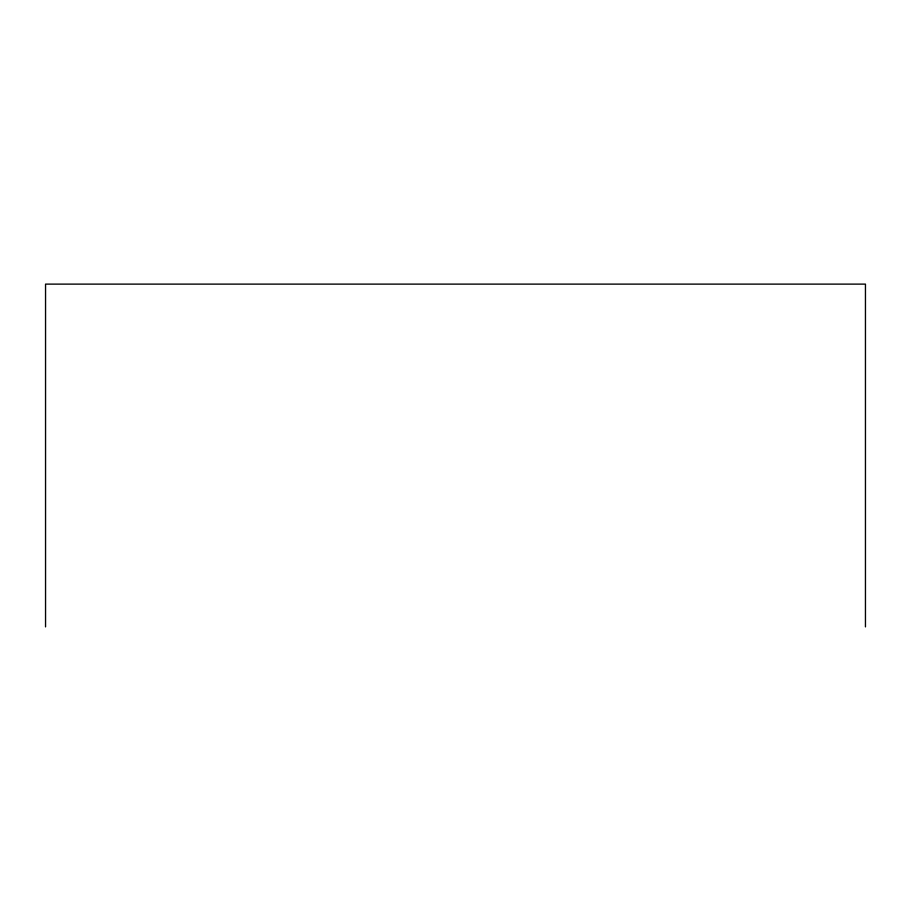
<?xml version="1.0" encoding="UTF-8"?>
<svg xmlns="http://www.w3.org/2000/svg" width="911" height="911" viewBox="0 0 911 911"><rect width="100%" height="100%" fill="white"/><g stroke="black" fill="none" stroke-linecap="round" stroke-linejoin="round"><path stroke-width="1.37" d="M865.45 626.882L865.45 284.118L45.55 284.118L45.55 626.882"/></g></svg>
